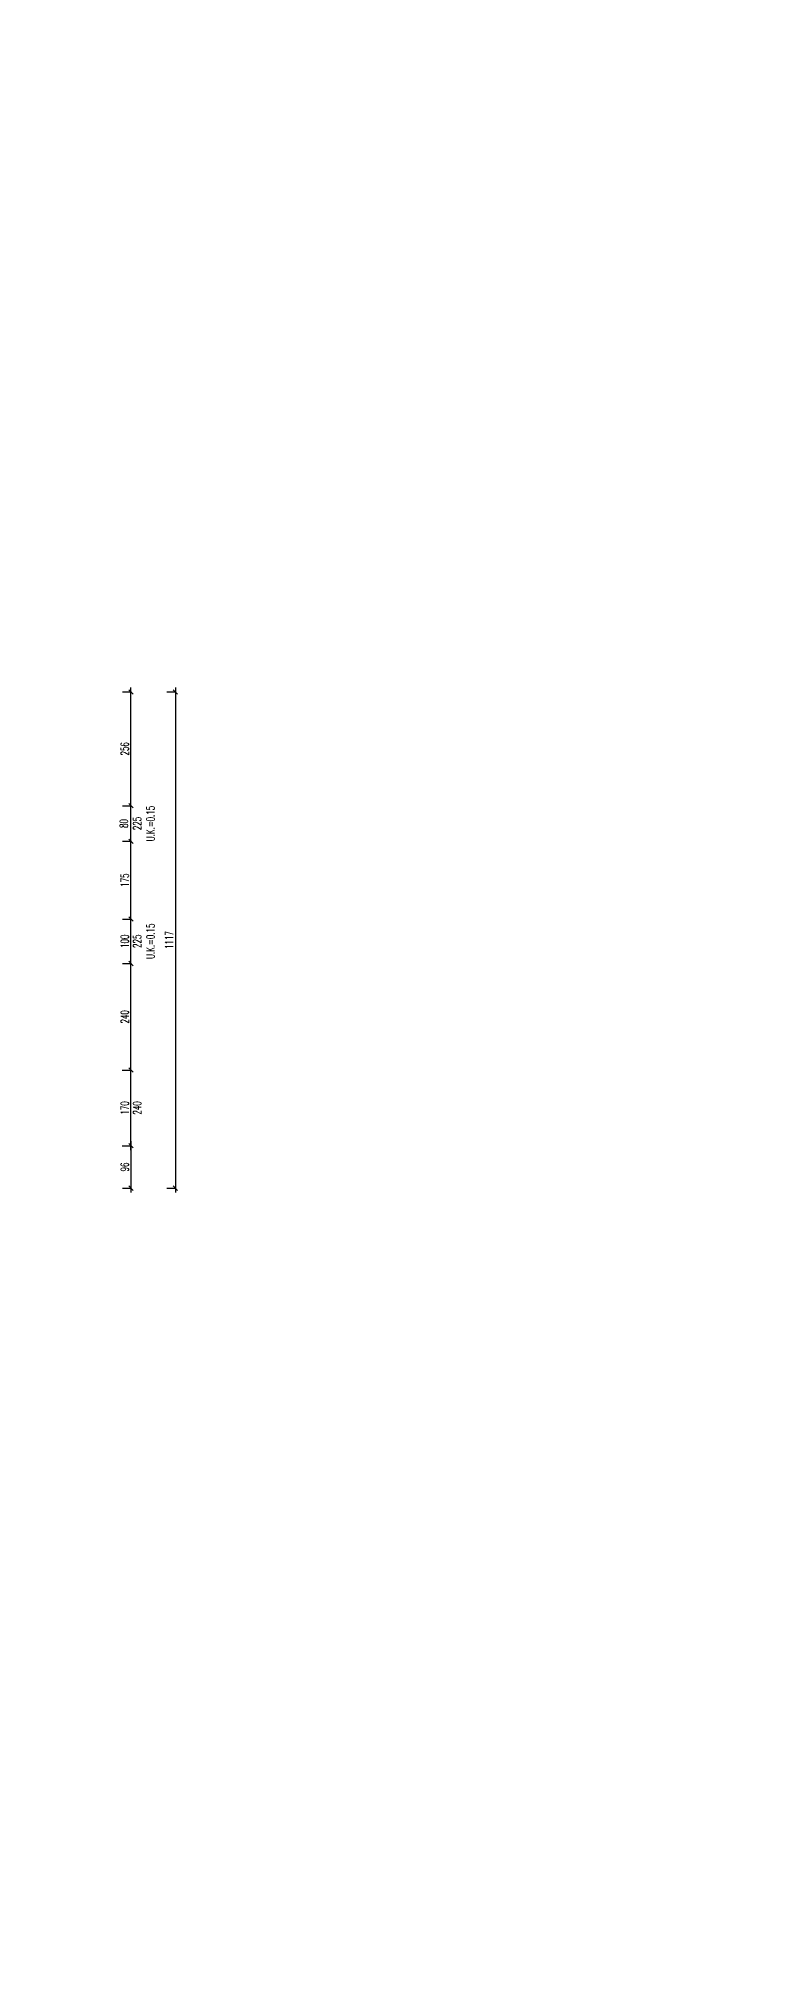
# Model space of a CAD drawing. Header units: metres. Extents: x 22161 to 254982, y -319656 to -11038.
# Drawn here: x 49954 to 51593, y -27931 to -23613 of the extents above; entities that cross this region are included whole.
import ezdxf

# ---------------------------------------------------------------- set-up
doc = ezdxf.new("R2010")
doc.units = ezdxf.units.M
doc.layers.add('H_Dim_100', color=151, linetype='Continuous')
doc.layers.add('j', color=4, linetype='Continuous')
doc.styles.add('ITALIC', font='italic.shx')
doc.styles.add('txt', font='txt.shx', dxfattribs={"width": 0.65})
doc.dimstyles.new('dim-a-100', dxfattribs={"dimtxt": 40, "dimasz": 1, "dimexe": 10, "dimexo": 0, "dimgap": 6, "dimtad": 0, "dimdec": 0, "dimrnd": 5, "dimzin": 0, "dimdsep": 46, "dimtxsty": 'ITALIC', "dimblk1": 'R', "dimblk2": 'R', "dimsah": 1, "dimcen": 0.01, "dimse1": 1, "dimse2": 1, "dimclrd": 1, "dimclrt": 3, "dimadec": 0, "dimazin": 0, "dimtfac": 1, "dimtdec": 0, "dimtix": 1, "dimtmove": 2, "dimatfit": 3, "dimldrblk": 'R', "dimfxl": 1, "dimtolj": 1, "dimtzin": 0, "dimarcsym": 0})
doc.dimstyles.new('ETN-Dim-1-100', dxfattribs={"dimtxt": 18, "dimasz": 10, "dimexe": 1, "dimexo": 1, "dimgap": 5, "dimtad": 1, "dimdec": 0, "dimzin": 9, "dimdsep": 46, "dimtxsty": 'txt', "dimblk": 'OBLIQUE', "dimcen": 2.5, "dimdle": 10, "dimadec": 0, "dimazin": 0, "dimtfac": 1, "dimtdec": 0, "dimtmove": 2, "dimatfit": 3, "dimfxl": 20, "dimfxlon": 1, "dimarcsym": 0})

# ---------------------------------------------------------------- blocks, each defined once
blk = doc.blocks.new('R')
blk.add_line((0, 6), (0, -6))
blk.add_circle((0, 0), 2)
blk = doc.blocks.new('*D9490')
at = {"layer": 'Defpoints', "color": 0}
for p in [(22160.5, -11038.3), (254982, -319594.1), (254889.5, -319637.4)]:
    blk.add_point(p, dxfattribs=at)
at = {"layer": 'j', "color": 1, "lineweight": -2}
for p, q in [((254969.2, -319577.3), (254889.5, -319637.4)), ((254970, -319576.7), (254970.8, -319576.1)), ((254888.7, -319638), (254887.9, -319638.6))]:
    blk.add_line(p, q, dxfattribs=at)
for p, rotation in [((254969.2, -319577.3), 217.0216487905008), ((254889.5, -319637.4), 37.02164879050087)]:
    blk.add_blockref('R', p, dxfattribs=dict(at, rotation=rotation))
at = {"layer": 'j', "color": 3, "insert": (254929.4, -319607.3), "char_height": 40, "attachment_point": 5, "rotation": 217.0216, "style": 'ITALIC'}
blk.add_mtext('\\A1;100', dxfattribs=at)
blk = doc.blocks.new('_Oblique')
at = {"color": 0, "linetype": 'ByBlock', "lineweight": -2}
blk.add_line((-0.5, -0.5), (0.5, 0.5), dxfattribs=at)
blk = doc.blocks.new('*D14647')
at = {"layer": 'Defpoints', "color": 0}
for p in [(49532.3, -25933.9), (50162.3, -25933.9), (49532.3, -26104.1)]:
    blk.add_point(p, dxfattribs=at)
at = {"layer": 'H_Dim_100', "color": 0, "lineweight": -2}
for p, q in [((50142.3, -25933.9), (50163.3, -25933.9)), ((50162.3, -26114.1), (50162.3, -25923.9)), ((50142.3, -26104.1), (50163.3, -26104.1))]:
    blk.add_line(p, q, dxfattribs=at)
at = {"layer": 'H_Dim_100', "color": 0, "lineweight": -2, "xscale": 10, "yscale": 10, "zscale": 10}
for p, rotation in [((50162.3, -25933.9), 90), ((50162.3, -26104.1), 270)]:
    blk.add_blockref('_Oblique', p, dxfattribs=dict(at, rotation=rotation))
at = {"layer": 'H_Dim_100', "color": 0, "char_height": 18, "attachment_point": 5, "rotation": 90, "style": 'txt'}
for s, insert in [('170', (50148.3, -26019)), ('240', (50176.3, -26019))]:
    blk.add_mtext(s, dxfattribs=dict(at, insert=insert))
blk = doc.blocks.new('*D14652')
at = {"layer": 'Defpoints', "color": 0}
for p in [(50142.3, -25339.2), (50162.3, -25339.2), (50142.3, -25419.2)]:
    blk.add_point(p, dxfattribs=at)
at = {"layer": 'H_Dim_100', "color": 0, "lineweight": -2}
for p, q in [((50143.3, -25339.2), (50163.3, -25339.2)), ((50162.3, -25429.2), (50162.3, -25329.2)), ((50143.3, -25419.2), (50163.3, -25419.2))]:
    blk.add_line(p, q, dxfattribs=at)
at = {"layer": 'H_Dim_100', "color": 0, "lineweight": -2, "xscale": 10, "yscale": 10, "zscale": 10}
for p, rotation in [((50162.3, -25339.2), 270), ((50162.3, -25419.2), 90)]:
    blk.add_blockref('_Oblique', p, dxfattribs=dict(at, rotation=rotation))
at = {"layer": 'H_Dim_100', "color": 0, "insert": (50176.4, -25379.2), "char_height": 18, "attachment_point": 5, "rotation": 90, "style": 'txt'}
blk.add_mtext('80\\P225\\PU.K.=0.15', dxfattribs=at)
blk = doc.blocks.new('*D14653')
at = {"layer": 'Defpoints', "color": 0}
for p in [(50142.4, -25419.2), (50162.4, -25419.2), (50142.4, -25594.1)]:
    blk.add_point(p, dxfattribs=at)
at = {"layer": 'H_Dim_100', "color": 0, "lineweight": -2}
for p, q in [((50143.4, -25419.2), (50163.4, -25419.2)), ((50162.4, -25604.1), (50162.4, -25409.2)), ((50143.4, -25594.1), (50163.4, -25594.1))]:
    blk.add_line(p, q, dxfattribs=at)
at = {"layer": 'H_Dim_100', "color": 0, "lineweight": -2, "xscale": 10, "yscale": 10, "zscale": 10}
for p, rotation in [((50162.4, -25419.2), 90), ((50162.4, -25594.1), 270)]:
    blk.add_blockref('_Oblique', p, dxfattribs=dict(at, rotation=rotation))
at = {"layer": 'H_Dim_100', "color": 0, "insert": (50148.4, -25506.6), "char_height": 18, "attachment_point": 5, "rotation": 90, "style": 'txt'}
blk.add_mtext('175', dxfattribs=at)
blk = doc.blocks.new('*D14654')
at = {"layer": 'Defpoints', "color": 0}
for p in [(50142.3, -25083.1), (50162.3, -25083.1), (50142.3, -25339.2)]:
    blk.add_point(p, dxfattribs=at)
at = {"layer": 'H_Dim_100', "color": 0, "lineweight": -2}
for p, q in [((50143.3, -25083.1), (50163.3, -25083.1)), ((50162.3, -25349.2), (50162.3, -25073.1)), ((50143.3, -25339.2), (50163.3, -25339.2))]:
    blk.add_line(p, q, dxfattribs=at)
at = {"layer": 'H_Dim_100', "color": 0, "lineweight": -2, "xscale": 10, "yscale": 10, "zscale": 10}
for p, rotation in [((50162.3, -25083.1), 90), ((50162.3, -25339.2), 270)]:
    blk.add_blockref('_Oblique', p, dxfattribs=dict(at, rotation=rotation))
at = {"layer": 'H_Dim_100', "color": 0, "insert": (50148.3, -25211.1), "char_height": 18, "attachment_point": 5, "rotation": 90, "style": 'txt'}
blk.add_mtext('256', dxfattribs=at)
blk = doc.blocks.new('*D14655')
at = {"layer": 'Defpoints', "color": 0}
for p in [(50242.3, -25083.1), (50242.3, -26199.6), (50262.3, -26199.6)]:
    blk.add_point(p, dxfattribs=at)
at = {"layer": 'H_Dim_100', "color": 0, "lineweight": -2}
for p, q in [((50243.3, -25083.1), (50263.3, -25083.1)), ((50262.3, -25073.1), (50262.3, -26209.6)), ((50243.3, -26199.6), (50263.3, -26199.6))]:
    blk.add_line(p, q, dxfattribs=at)
at = {"layer": 'H_Dim_100', "color": 0, "lineweight": -2, "xscale": 10, "yscale": 10, "zscale": 10}
for p, rotation in [((50262.3, -25083.1), 90), ((50262.3, -26199.6), 270)]:
    blk.add_blockref('_Oblique', p, dxfattribs=dict(at, rotation=rotation))
at = {"layer": 'H_Dim_100', "color": 0, "insert": (50248.3, -25641.4), "char_height": 18, "attachment_point": 5, "rotation": 90, "style": 'txt'}
blk.add_mtext('1117', dxfattribs=at)
blk = doc.blocks.new('*D14668')
at = {"layer": 'Defpoints', "color": 0}
for p in [(50142.3, -25594.1), (50162.3, -25594.1), (50142.3, -25694.1)]:
    blk.add_point(p, dxfattribs=at)
at = {"layer": 'H_Dim_100', "color": 0, "lineweight": -2}
for p, q in [((50143.3, -25594.1), (50163.3, -25594.1)), ((50162.3, -25704.1), (50162.3, -25584.1)), ((50143.3, -25694.1), (50163.3, -25694.1))]:
    blk.add_line(p, q, dxfattribs=at)
at = {"layer": 'H_Dim_100', "color": 0, "lineweight": -2, "xscale": 10, "yscale": 10, "zscale": 10}
for p, rotation in [((50162.3, -25594.1), 90), ((50162.3, -25694.1), 270)]:
    blk.add_blockref('_Oblique', p, dxfattribs=dict(at, rotation=rotation))
at = {"layer": 'H_Dim_100', "color": 0, "char_height": 18, "attachment_point": 5, "rotation": 90, "style": 'txt'}
for s, insert in [('100', (50148.3, -25644.1)), ('225\\PU.K.=0.15', (50191.3, -25644.1))]:
    blk.add_mtext(s, dxfattribs=dict(at, insert=insert))
blk = doc.blocks.new('*D14669')
at = {"layer": 'Defpoints', "color": 0}
for p in [(50142.3, -25694.1), (50162.3, -25694.1), (49532.3, -25933.9)]:
    blk.add_point(p, dxfattribs=at)
at = {"layer": 'H_Dim_100', "color": 0, "lineweight": -2}
for p, q in [((50162.3, -25943.9), (50162.3, -25684.1)), ((50143.3, -25694.1), (50163.3, -25694.1)), ((50142.3, -25933.9), (50163.3, -25933.9))]:
    blk.add_line(p, q, dxfattribs=at)
at = {"layer": 'H_Dim_100', "color": 0, "lineweight": -2, "xscale": 10, "yscale": 10, "zscale": 10}
for p, rotation in [((50162.3, -25694.1), 90), ((50162.3, -25933.9), 270)]:
    blk.add_blockref('_Oblique', p, dxfattribs=dict(at, rotation=rotation))
at = {"layer": 'H_Dim_100', "color": 0, "insert": (50148.3, -25814), "char_height": 18, "attachment_point": 5, "rotation": 90, "style": 'txt'}
blk.add_mtext('240', dxfattribs=at)
blk = doc.blocks.new('*D14670')
at = {"layer": 'Defpoints', "color": 0}
for p in [(49532.3, -26104.1), (50142.3, -26199.6), (50162.3, -26199.6)]:
    blk.add_point(p, dxfattribs=at)
at = {"layer": 'H_Dim_100', "color": 0, "lineweight": -2}
for p, q in [((50142.3, -26104.1), (50163.3, -26104.1)), ((50162.3, -26094.1), (50162.3, -26209.6)), ((50143.3, -26199.6), (50163.3, -26199.6))]:
    blk.add_line(p, q, dxfattribs=at)
at = {"layer": 'H_Dim_100', "color": 0, "lineweight": -2, "xscale": 10, "yscale": 10, "zscale": 10}
for p, rotation in [((50162.3, -26104.1), 90), ((50162.3, -26199.6), 270)]:
    blk.add_blockref('_Oblique', p, dxfattribs=dict(at, rotation=rotation))
at = {"layer": 'H_Dim_100', "color": 0, "insert": (50148.3, -26151.9), "char_height": 18, "attachment_point": 5, "rotation": 90, "style": 'txt'}
blk.add_mtext('96', dxfattribs=at)

msp = doc.modelspace()

# ---------------------------------------------------------------- dimensions: what is measured, and where the dimension line sits
at = {"layer": 'H_Dim_100'}
for base, p1, p2, angle, picture, middle in [((50162.3, -25083.09, 67890.2), (50142.3, -25339.17, 67890.2), (50142.3, -25083.09, 67890.2), 90, '*D14654', (50148.3, -25211.13, 67890.2)), ((50262.3, -26199.62, 67890.2), (50242.3, -25083.09, 67890.2), (50242.3, -26199.62, 67890.2), 270, '*D14655', (50248.3, -25641.35, 67890.2)), ((50162.4, -25419.17, 67890.2), (50142.4, -25594.07, 67890.2), (50142.4, -25419.17, 67890.2), 90, '*D14653', (50148.4, -25506.62, 67890.2)), ((50162.3, -25694.07, 67890.2), (49532.3, -25933.86, 67890.2), (50142.3, -25694.07, 67890.2), 90, '*D14669', (50148.3, -25813.97, 67890.2)), ((50162.3, -26199.62, 67890.2), (49532.3, -26104.08, 67890.2), (50142.3, -26199.62, 67890.2), 90, '*D14670', (50148.3, -26151.85, 67890.2))]:
    dim = msp.add_linear_dim(base=base, p1=p1, p2=p2, angle=angle, dimstyle='ETN-Dim-1-100', dxfattribs=at)
    dim.commit()
    dim.dimension.update_dxf_attribs({"geometry": picture, "text_midpoint": middle})
dim = msp.add_linear_dim(base=(50162.3, -25339.17, 67890.2), p1=(50142.3, -25419.17, 67890.2), p2=(50142.3, -25339.17, 67890.2), angle=90, text='<>\\X225\\PU.K.=0.15', dimstyle='ETN-Dim-1-100', dxfattribs=at)
dim.commit()
dim.dimension.update_dxf_attribs({"geometry": '*D14652', "text_midpoint": (50176.4, -25379.17, 67890.2), "dimtype": 160})
for base, p1, p2, text, picture, middle in [((50162.3, -25594.07, 67890.2), (50142.3, -25694.07, 67890.2), (50142.3, -25594.07, 67890.2), '<>\\X225\\PU.K.=0.15', '*D14668', (50148.3, -25644.07, 67890.2)), ((50162.3, -25933.86, 67890.2), (49532.3, -26104.08, 67890.2), (49532.3, -25933.86, 67890.2), '<>\\X240', '*D14647', (50148.3, -26018.97, 67890.2))]:
    dim = msp.add_linear_dim(base=base, p1=p1, p2=p2, angle=90, text=text, dimstyle='ETN-Dim-1-100', dxfattribs=at)
    dim.commit()
    dim.dimension.update_dxf_attribs({"geometry": picture, "text_midpoint": middle})
at = {"layer": 'j', "color": 2}
dim = msp.add_linear_dim(base=(254889.51, -319637.39, 75000), p1=(254981.96, -319594.12, 75000), p2=(22160.54, -11038.28, 75000), angle=37.02165, dimstyle='dim-a-100', override={"dimfxl": 10, "dimfxlon": 1, "dimarcsym": 1}, dxfattribs=at)
dim.commit()
dim.dimension.update_dxf_attribs({"geometry": '*D9490', "text_midpoint": (254929.38, -319607.33, 75000)})

doc.saveas('drawing.dxf')
